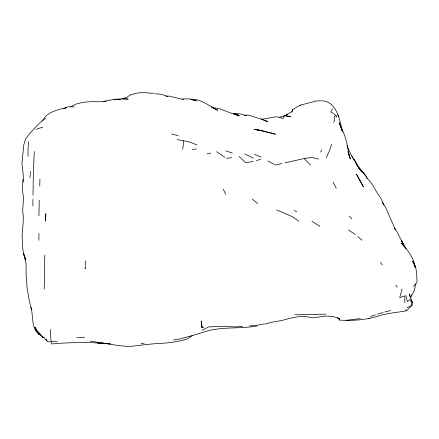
<?xml version="1.0" encoding="UTF-8"?>
<svg xmlns="http://www.w3.org/2000/svg" width="439" height="439" viewBox="0 0 439 439"><rect width="100%" height="100%" fill="white"/><g stroke="black" fill="none" stroke-linecap="round" stroke-linejoin="round"><path stroke-width="0.66" d="M404.807 302.498L404.818 295.957L399.715 297.637L402.058 288.977M38.923 215.79L39.241 200.277M44.827 255.064L44.207 289.098M38.846 240.298L38.956 233.526M39.751 186.048L39.922 179.134M85.446 260.925L85.155 268.827L85.501 268.18M33.002 195.317L33.353 172.253L34.286 151.548M22.998 182.048L23.349 175.874L21.95 163.451L23.755 144.98L25.599 138.872L29.567 133.73L38.023 124.462L43.576 119.584L45.618 118.607M28.557 141.682L28.019 149.452L28.091 156.493M29.984 177.696L30.5 171.539M177.34 139.629L183.7 140.743L182.756 149.348M23.245 179.485L22.444 185.631L22.658 191.827L23.552 198.044L22.691 210.374L23.289 216.586L23.163 222.765L22.098 235.084L22.581 247.475L23.613 253.698L26.055 263.598L26.126 275.966L27.136 288.379L29.331 300.841L31.46 309.687L31.147 307.744M201.902 327.576L201.435 321.074L201.902 327.576L203.553 327.346L202.017 326.835M403.49 244.578L401.509 240.556L406.07 248.589L401.208 243.118C407.683 249.983 413.736 257.863 415.299 267.417L412.589 261.117C417.072 267.137 416.545 274.364 417.05 281.399C414.361 285.63 415.453 291.271 411.7 295.074M410.41 297.691L409.324 293.938L412.6 302.833L411.93 305.379L406.591 310.741C396.702 312.733 386.512 313.023 376.925 316.508C364.842 320.026 352.111 320.942 339.577 320.053L337.421 317.633L339.435 318.571L339.577 320.053M331.643 144.184L329.508 150.61L326.254 157.821M291.919 112.175L292.895 109.421L300.172 105.157L314.631 101.48M332.455 108.663L330.792 112.143L333.618 113.481L336.954 116.736L335.412 115.589M410.844 297.187L411.925 294.673M333.662 122.327L334.748 119.995L334.298 116.083M292.895 109.421L291.809 111.742L285.059 115.561L279.325 117.345L276.455 116.708L262.182 119.232L254.675 117.208M320.668 152.07L321.754 149.836M42.599 120.944C46.732 111.972 57.734 109.723 66.508 107.654L65.329 108.131M413.176 286.382L415.673 283.912M257.04 325.985C239.074 329.261 220.076 326.089 202.609 332.433C197.599 334.304 191.892 334.666 187.952 338.683C178.668 341.657 169.119 343.04 159.401 343.424C149.798 343.935 140.343 345.345 130.806 346.36C121.888 346.541 113.169 344.467 104.356 343.468C86.735 341.882 69.208 342.469 51.604 343.962L50.957 341.185L50.386 329.48M130.268 94.956L126.69 97.376L121.987 98.857L128.193 99.06C119.907 98.407 111.638 99.477 103.604 101.535M70.772 106.814L76.435 103.955L83.624 102.216L91.855 101.634L98.451 101.782L106.172 101.14M202.088 330.161L208.931 326.846L222.524 326.501L235.798 326.912L242.745 326.391M407.035 307.744L411.93 305.379L410.399 299.129L407.332 301.571L405.834 295.326M182.377 99.45L183.475 98.934L190.065 98.901L196.496 100.899L191.942 99.713M63.545 108.713L67.628 106.858L74.224 106.886M153.54 93.002L152.41 93.491L145.792 92.64L138.065 92.832L130.405 94.89M287.336 114.541L285.059 115.561L290.783 116.576L284.17 115.923L283.089 118.546L279.325 117.345M256.354 160.614L260.804 159.181M36.058 129.285L42.621 127.2M377.622 314.203L383.165 312.458M370.286 316.464L375.4 314.889M192.189 335.615L179.639 338.974L173.592 339.967M183.475 98.934L182.339 99.269L169.075 96.092M264.733 324.136L271.362 322.358L282.074 320.41L290.272 318.187L299.815 316.409L306.411 316.629L313.034 317.825L326.188 316.075L332.789 316.448L339.435 318.571M384.915 311.942L390.715 310.527M284.916 162.869L304.073 158.545L310.4 164.998M275.242 165.031L281.898 163.544M263.976 323.905L256.65 325.31L249.654 325.947M207.038 153.853L210.78 153.074M141.138 343.726L144.239 343.15M103.609 101.59L105.53 101.25M192.216 149.611L196.332 148.898M253.089 161.503L245.659 162.726L239.101 156.432M360.364 318.61L346.195 320.294M304.249 158.446L311.915 157.464L318.549 159.11M226.42 158.292L231.759 157.705M244.463 115.314L247.755 115.002L254.39 116.796M165.986 96.273L168.527 96.092M294.904 314.774L325.864 314.154M314.774 101.091L321.359 100.761M97.754 343.265L110.332 343.83L104.356 343.468M76.721 337.3L84.535 337.695M113.866 99.351L120.473 99.801L115.956 99.488M233.383 113.311L239.173 115.484L233.383 113.311L239.996 113.833L246.63 115.715M103.203 342.694L96.591 342.168L89.973 340.971M190.641 99.373C201.111 98.594 209.019 106.095 217.848 110.315L212.328 107.582L218.946 108.532L238.904 116.105M50.957 341.185L57.399 341.838M154.599 93.644L161.3 94.358L167.945 96.421M368.096 318.478L369.237 318.604M40.586 334.326L37.694 331.571L42.819 337.399L43.966 337.542M183.7 140.743L190.328 142.247L196.985 144.892M46.035 339.1L47.225 341.191M322.21 100.783C336.971 101.919 339.528 119.787 342.502 131.162M171.495 133.994L178.13 135.618M47.039 341.147L50.002 342.074M225.783 150.873L232.429 153.068M261.04 119.106L267.691 121.652L262.182 119.232M244.715 153.93L253.473 158.221M254.521 154.418L261.183 157.135M292.094 216.619L276.68 209.913M294.229 210.468L296.753 211.807M267.861 160.899L274.54 164.554M348.401 229.998L355.277 234.442M319.833 226.326L311.915 221.212M224.79 157.283L216.641 151.691M38.423 333.794L39.258 334.436L35.065 327.357L38.423 333.794L42.857 336.79M292.363 216.767L298.789 221.13M211.17 106.726L211.944 107.297M39.258 334.436C31.004 328.443 33.38 316.546 31.131 307.772M252.244 199.076L257.677 203.553M405.433 309.742L406.591 310.741M357.911 236.588L361.999 240.226M360.633 170.288L358.751 168.307L365.297 175.243L360.633 170.288L356.27 163.917L357.867 166.408L351.002 154.55L346.925 145.589M349.257 216.125L351.743 218.77M351.826 156.498L354.547 160.032L357.143 164.993L365.813 175.759L367.251 178.662M46.605 340.719L44.465 338.052L42.347 336.411L42.819 337.399M300.172 105.157L300.55 105.689M395.802 285.103L397.185 287.188M380.635 262.292L382.353 265.03M366.57 177.757L365.956 176.703L371.438 183.118L376.673 192.101L380.959 198.466L383.867 205.051M411.425 300.726L412.6 302.833M354.547 160.032L357.143 164.993M35.065 327.357L36.432 329.985M383.598 204.536L382.803 202.988L385.629 207.422L395.254 229.41L394.282 227.984L396.916 231.605L403.512 244.561M333.047 181.944L336.263 188.265M223.231 189.099L225.706 194.329M347.858 151.356L348.709 153.798L348.363 152.701M414.4 264.805L415.299 267.417M342.404 131.612L339.127 122.476L342.063 130.268L341.547 128.879C344.725 134.285 346.376 140.398 347.463 146.527L349.032 155.351L348.473 152.756L350.317 159.017L348.401 152.843M337.992 114.705L338.326 116.774M35.257 329.041L35.537 330.984M32.876 199.443L32.881 205.946M45.645 220.57L45.64 221.113L45.782 213.727L45.645 220.57M262.204 130.795L254.439 129.417L262.204 130.795L275.472 134.164L255.575 129.307L262.204 130.795M360.123 180.819L356.495 174.223L363.388 186.888L360.123 180.819M25.83 259.91L23.613 253.698L25.83 259.91"/></g></svg>
